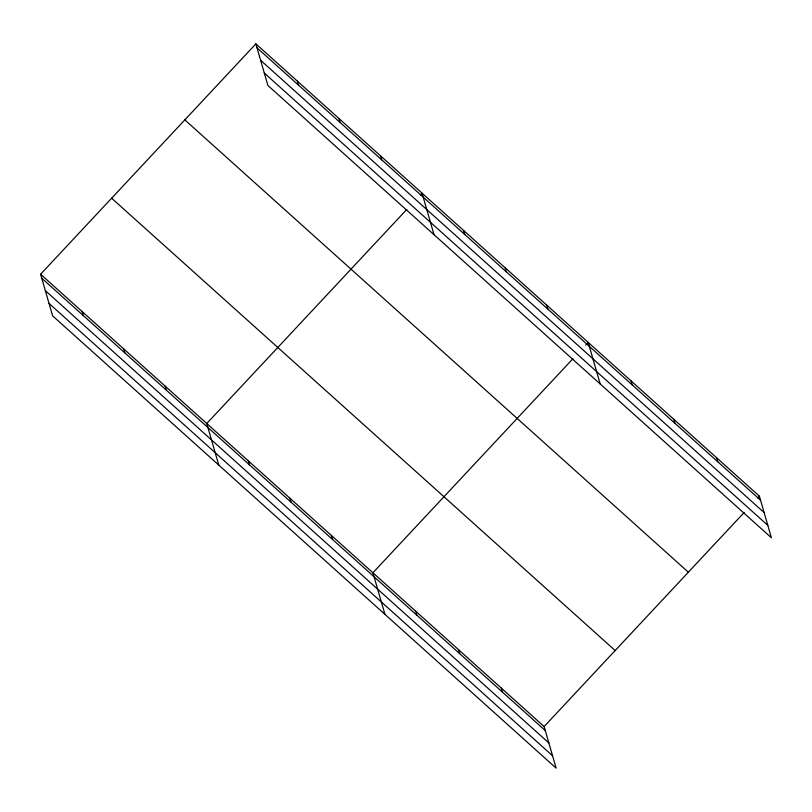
<?xml version="1.0" encoding="UTF-8"?>
<svg xmlns="http://www.w3.org/2000/svg" width="812" height="812" viewBox="0 0 812 812"><rect width="100%" height="100%" fill="white"/><g stroke="black" fill="none" stroke-linecap="round" stroke-linejoin="round"><path stroke-width="1.22" d="M40.6 274.233L544.121 726.557L556.129 768.142L52.607 315.817L40.6 274.233L255.871 43.858L759.393 496.183L771.4 537.767L267.879 85.443L255.871 43.858M406.812 209.415L206.766 423.499L218.763 465.083M420.342 194.931L422.037 193.124L434.044 234.709M572.978 358.681L372.921 572.764L384.929 614.349M585.665 345.11L588.203 342.39L600.2 383.985M544.121 726.557L744.178 512.473M757.708 497.989L759.393 496.183M257.039 47.867L760.55 500.202M260.611 60.271L764.133 512.595M264.306 73.05L767.817 525.374M184.831 119.882L688.353 572.206M111.64 198.209L615.161 650.534M41.757 278.242L545.278 730.567M45.34 290.645L548.861 742.97M49.024 303.414L552.546 755.739M716.6 457.735L717.757 461.754M673.798 419.286L674.955 423.306M630.995 380.838L632.152 384.858M546.659 305.079L547.816 309.088M505.115 267.757L506.282 271.776M463.581 230.446L464.738 234.455M380.493 155.813L381.66 159.822M338.959 118.491L340.116 122.5M501.319 688.109L502.476 692.118M297.415 81.18L298.572 85.189M458.526 649.661L459.683 653.67M415.724 611.213L416.881 615.222M331.387 535.443L332.544 539.462M289.843 498.132L291 502.141M248.299 460.81L249.457 464.829M165.222 386.177L166.379 390.196M123.678 348.866L124.835 352.875M82.144 311.544L83.301 315.563"/></g></svg>
